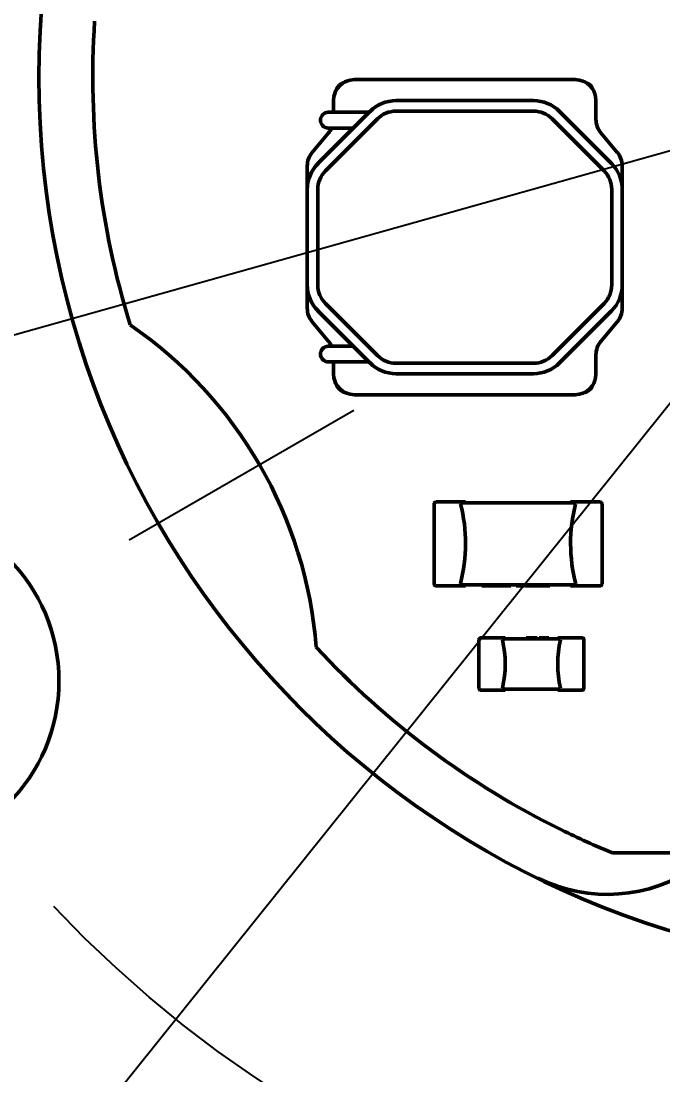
# Model space of a CAD drawing. Header units: millimetres. Extents: x 0 to 420, y 0 to 297.
# Drawn here: x 144.73 to 150.84, y 92.79 to 102.83 of the extents above; entities that cross this region are included whole.
import ezdxf

# ---------------------------------------------------------------- set-up
doc = ezdxf.new("R2010")
doc.units = ezdxf.units.MM
doc.header["$LTSCALE"] = 0.75
doc.linetypes.add('CENTER2', pattern=[28.575, 19.05, -3.175, 3.175, -3.175])
for name, color, linetype, lineweight in [('FD_Dimensions', 7, 'Continuous', 25), ('Smart Centers', 7, 'CENTER2', 25), ('Visible', 7, 'Continuous', 50)]:
    doc.layers.add(name, color=color, linetype=linetype, lineweight=lineweight)
doc.styles.get("Standard").update_dxf_attribs({"font": 'arial.ttf'})
doc.dimstyles.new('Dim-ISO-25', dxfattribs={"dimtxt": 3.5, "dimasz": 3.5, "dimexe": 2.1, "dimexo": 2.1, "dimgap": 1.4, "dimtad": 1, "dimzin": 12, "dimdsep": 46, "dimtxsty": 'Standard', "dimcen": 0, "dimazin": 3, "dimtp": 0.1, "dimtm": 0.1, "dimtfac": 0.714286, "dimtmove": 0, "dimatfit": 3, "dimfxl": 1, "dimtzin": 12, "dimarcsym": 0})

# ---------------------------------------------------------------- blocks, each defined once
blk = doc.blocks.new('*D38')
at = {"layer": 'Defpoints', "color": 0, "transparency": 16777216}
for p in [(164.34729, 115.945447), (142.445703, 88.644889)]:
    blk.add_point(p, dxfattribs=at)
at = {"layer": 'FD_Dimensions', "color": 0, "lineweight": -2, "transparency": 16777216}
for p, q in [((188.180003, 145.653174), (166.537449, 118.675503)), ((142.445703, 88.644889), (164.34729, 115.945447)), ((140.255544, 85.914833), (138.065386, 83.184777))]:
    blk.add_line(p, q, dxfattribs=at)
at = {"layer": 'FD_Dimensions', "color": 0, "transparency": 16777216}
for points in [[(166.08244, 119.04053), (166.992458, 118.310477), (164.34729, 115.945447)], [(139.800535, 86.27986), (140.710554, 85.549807), (142.445703, 88.644889)]]:
    blk.add_solid(points, dxfattribs=at)
at = {"layer": 'FD_Dimensions', "color": 0, "transparency": 16777216, "insert": (181.973347, 143.165958), "char_height": 3.5, "attachment_point": 5, "rotation": 51.2620212}
blk.add_mtext('∅35', dxfattribs=at)
blk = doc.blocks.new('*U28')
at = {"layer": 'Smart Centers', "color": 0, "ltscale": 0.75, "transparency": 16777216}
for p, q in [((-5.499261, -3.175), (-7.639291, -4.410547)), ((-12.279293, -7.089453), (-14.419323, -8.325))]:
    blk.add_line(p, q, dxfattribs=at)
at = {"layer": 'Smart Centers', "color": 0, "linetype": 'Continuous', "ltscale": 0.75, "transparency": 16777216}
blk.add_line((-9.185959, -5.303516), (-10.732626, -6.196484), dxfattribs=at)
at = {"layer": 'Smart Centers', "color": 0, "linetype": 'Continuous', "ltscale": 0.75, "transparency": 16777216, "extrusion": (0, 0, -1)}
blk.add_arc((0, 0), 11.5, 325.549895, 334.450105, dxfattribs=at)
blk = doc.blocks.new('*U29')
at = {"layer": 'Smart Centers', "color": 0, "ltscale": 0.75, "transparency": 16777216, "extrusion": (0, 0, -1)}
blk.add_arc((0, 0), 11.5, 283.3773, 316.6227, dxfattribs=at)
at = {"layer": 'Smart Centers', "color": 0, "ltscale": 0.75, "transparency": 16777216}
blk.add_blockref('*U28', (0, 0), dxfattribs=at)
blk = doc.blocks.new('*D39')
at = {"layer": 'Defpoints', "color": 0, "transparency": 16777216}
for p in [(164.467924, 105.405393), (142.325069, 99.184944)]:
    blk.add_point(p, dxfattribs=at)
at = {"layer": 'FD_Dimensions', "color": 0, "lineweight": -2, "transparency": 16777216}
for p, q in [((203.991631, 116.508533), (167.837489, 106.351983)), ((142.325069, 99.184944), (164.467924, 105.405393)), ((138.955505, 98.238353), (135.58594, 97.291763))]:
    blk.add_line(p, q, dxfattribs=at)
at = {"layer": 'FD_Dimensions', "color": 0, "transparency": 16777216}
for points in [[(167.679724, 106.913577), (167.995254, 105.790389), (164.467924, 105.405393)], [(138.79774, 98.799948), (139.11327, 97.676759), (142.325069, 99.184944)]]:
    blk.add_solid(points, dxfattribs=at)
at = {"layer": 'FD_Dimensions', "color": 0, "transparency": 16777216, "insert": (197.508959, 118.099446), "char_height": 3.5, "attachment_point": 5, "rotation": 15.6912827}
blk.add_mtext('∅23', dxfattribs=at)

msp = doc.modelspace()

# ---------------------------------------------------------------- linework, layer by layer
at = {"layer": 'Visible', "extrusion": (0, 1, 0)}
for p, q in [((147.902, 102.271), (148.602, 102.271)), ((148.602, 102.271), (149.302, 102.271)), ((149.302, 102.271), (150.002, 102.271)), ((147.702, 102.071), (147.702, 101.96)), ((148.297, 102.071), (149.607, 102.071)), ((150.202, 101.928), (150.202, 102.071)), ((147.554, 101.474), (148.049, 101.969)), ((147.852, 101.96), (147.652, 101.96)), ((148.041, 101.96), (147.852, 101.96)), ((149.607, 101.971), (148.297, 101.971)), ((149.854, 101.969), (150.349, 101.474)), ((148.12, 101.898), (147.625, 101.403)), ((150.279, 101.403), (149.784, 101.898)), ((150.202, 101.892), (150.202, 101.928)), ((147.655, 101.764), (147.499, 101.577)), ((147.652, 101.81), (147.852, 101.81)), ((147.891, 101.81), (147.852, 101.81)), ((150.405, 101.577), (150.249, 101.764)), ((147.452, 101.226), (147.452, 101.449)), ((150.452, 101.449), (150.452, 101.226)), ((147.452, 100.316), (147.452, 101.226)), ((147.552, 101.226), (147.552, 100.316)), ((150.352, 100.316), (150.352, 101.226)), ((150.452, 101.226), (150.452, 100.316)), ((147.452, 101.077), (147.452, 101.054)), ((147.452, 101.077), (147.452, 101.077)), ((147.452, 101.054), (147.452, 101)), ((147.452, 100.989), (147.452, 101)), ((147.452, 100.968), (147.452, 100.989)), ((147.452, 100.989), (147.452, 100.989)), ((147.452, 100.968), (147.452, 100.912)), ((147.452, 100.912), (147.452, 100.848)), ((147.452, 100.848), (147.452, 100.823)), ((147.452, 100.848), (147.452, 100.848)), ((147.452, 100.777), (147.452, 100.823)), ((147.452, 100.823), (147.452, 100.823)), ((147.452, 100.777), (147.452, 100.777)), ((147.452, 100.723), (147.452, 100.723)), ((147.452, 100.722), (147.452, 100.723)), ((147.452, 100.722), (147.452, 100.722)), ((147.452, 100.713), (147.452, 100.722)), ((147.452, 100.722), (147.452, 100.722)), ((147.452, 100.722), (147.452, 100.722)), ((147.452, 100.722), (147.452, 100.722)), ((147.452, 100.722), (147.452, 100.722)), ((147.452, 100.687), (147.452, 100.713)), ((147.452, 100.713), (147.452, 100.713)), ((147.452, 100.687), (147.452, 100.687)), ((147.452, 100.674), (147.452, 100.684)), ((147.452, 100.684), (147.452, 100.684)), ((147.452, 100.65), (147.452, 100.674)), ((147.452, 100.65), (147.452, 100.634)), ((147.452, 100.634), (147.452, 100.634)), ((147.452, 100.63), (147.452, 100.63)), ((147.452, 100.63), (147.452, 100.63)), ((147.452, 100.63), (147.452, 100.63)), ((147.452, 100.624), (147.452, 100.63)), ((147.452, 100.63), (147.452, 100.63)), ((147.452, 100.621), (147.452, 100.624)), ((147.452, 100.621), (147.452, 100.621)), ((147.452, 100.587), (147.452, 100.621)), ((147.452, 100.621), (147.452, 100.621)), ((147.452, 100.621), (147.452, 100.621)), ((147.452, 100.586), (147.452, 100.587)), ((147.452, 100.587), (147.452, 100.587)), ((147.452, 100.586), (147.452, 100.586)), ((147.452, 100.584), (147.452, 100.586)), ((147.452, 100.584), (147.452, 100.584)), ((147.452, 100.573), (147.452, 100.584)), ((147.452, 100.554), (147.452, 100.573)), ((147.452, 100.573), (147.452, 100.573)), ((147.452, 100.573), (147.452, 100.573)), ((147.452, 100.573), (147.452, 100.573)), ((147.452, 100.529), (147.452, 100.554)), ((147.452, 100.519), (147.452, 100.529)), ((147.452, 100.516), (147.452, 100.519)), ((147.452, 100.519), (147.452, 100.519)), ((147.452, 100.49), (147.452, 100.516)), ((147.452, 100.516), (147.452, 100.516)), ((147.452, 100.481), (147.452, 100.49)), ((147.452, 100.49), (147.452, 100.49)), ((147.452, 100.456), (147.452, 100.481)), ((147.452, 100.481), (147.452, 100.481)), ((147.452, 100.456), (147.452, 100.456)), ((147.452, 100.447), (147.452, 100.456)), ((147.452, 100.437), (147.452, 100.447)), ((147.452, 100.437), (147.452, 100.437)), ((147.452, 100.408), (147.452, 100.434)), ((147.452, 100.434), (147.452, 100.434)), ((147.452, 100.399), (147.452, 100.408)), ((147.452, 100.408), (147.452, 100.408)), ((147.452, 100.374), (147.452, 100.399)), ((147.452, 100.399), (147.452, 100.399)), ((147.452, 100.374), (147.452, 100.374)), ((147.452, 100.094), (147.452, 100.316)), ((150.452, 100.316), (150.452, 100.094)), ((148.049, 99.574), (147.554, 100.069)), ((147.625, 100.14), (148.12, 99.645)), ((149.784, 99.645), (150.279, 100.14)), ((150.349, 100.069), (149.854, 99.574)), ((147.499, 99.966), (147.655, 99.779)), ((150.249, 99.779), (150.405, 99.966)), ((147.852, 99.733), (147.652, 99.733)), ((147.891, 99.733), (147.852, 99.733)), ((150.202, 99.615), (150.202, 99.651)), ((147.652, 99.583), (147.852, 99.583)), ((147.702, 99.583), (147.702, 99.471)), ((148.041, 99.583), (147.852, 99.583)), ((148.297, 99.571), (149.607, 99.571)), ((150.202, 99.471), (150.202, 99.615)), ((149.607, 99.471), (148.297, 99.471)), ((148.602, 99.271), (147.902, 99.271)), ((149.302, 99.271), (148.602, 99.271)), ((150.002, 99.271), (149.302, 99.271)), ((148.68, 98.25), (148.91, 98.25)), ((148.907, 98.248), (148.908, 98.248)), ((148.908, 98.246), (148.907, 98.247)), ((148.908, 98.246), (148.908, 98.248)), ((148.91, 98.25), (148.96, 98.25)), ((148.96, 98.24), (148.96, 98.25)), ((150.01, 98.25), (149.96, 98.25)), ((149.96, 98.24), (149.96, 98.25)), ((150.01, 98.25), (150.24, 98.25)), ((150.012, 98.248), (150.013, 98.248)), ((150.012, 98.246), (150.012, 98.248)), ((150.013, 98.247), (150.012, 98.246)), ((148.66, 97.47), (148.66, 98.23)), ((148.909, 98.24), (148.906, 98.24)), ((148.91, 98.24), (150.01, 98.24)), ((150.014, 98.24), (150.011, 98.24)), ((150.26, 98.23), (150.26, 97.47)), ((148.912, 97.45), (148.68, 97.45)), ((148.909, 97.453), (148.906, 97.453)), ((148.907, 97.46), (148.908, 97.46)), ((148.908, 97.46), (148.907, 97.459)), ((148.909, 97.466), (148.909, 97.453)), ((150.008, 97.46), (148.912, 97.46)), ((148.96, 97.45), (148.912, 97.45)), ((148.96, 97.46), (148.96, 97.45)), ((149.115, 97.45), (149.115, 97.46)), ((149.136, 97.45), (149.115, 97.45)), ((149.136, 97.45), (149.186, 97.45)), ((149.196, 97.45), (149.186, 97.45)), ((149.196, 97.45), (149.196, 97.46)), ((149.215, 97.45), (149.196, 97.45)), ((149.215, 97.45), (149.267, 97.45)), ((149.267, 97.45), (149.326, 97.45)), ((149.326, 97.45), (149.326, 97.46)), ((149.326, 97.45), (149.349, 97.45)), ((149.349, 97.45), (149.349, 97.46)), ((149.392, 97.45), (149.349, 97.45)), ((149.392, 97.45), (149.392, 97.46)), ((149.442, 97.45), (149.442, 97.46)), ((149.45, 97.45), (149.442, 97.45)), ((149.45, 97.45), (149.45, 97.46)), ((149.474, 97.45), (149.45, 97.45)), ((149.474, 97.45), (149.474, 97.46)), ((149.475, 97.45), (149.474, 97.45)), ((149.475, 97.45), (149.475, 97.46)), ((149.477, 97.45), (149.477, 97.46)), ((149.486, 97.45), (149.477, 97.45)), ((149.508, 97.45), (149.486, 97.45)), ((149.508, 97.45), (149.522, 97.45)), ((149.522, 97.45), (149.522, 97.46)), ((149.528, 97.45), (149.528, 97.46)), ((149.528, 97.45), (149.528, 97.46)), ((149.528, 97.45), (149.528, 97.45)), ((149.532, 97.45), (149.528, 97.45)), ((149.535, 97.45), (149.532, 97.45)), ((149.535, 97.45), (149.535, 97.46)), ((149.566, 97.45), (149.535, 97.45)), ((149.566, 97.45), (149.566, 97.46)), ((149.567, 97.45), (149.566, 97.45)), ((149.567, 97.45), (149.567, 97.46)), ((149.569, 97.45), (149.567, 97.45)), ((149.569, 97.45), (149.569, 97.46)), ((149.579, 97.45), (149.569, 97.45)), ((149.579, 97.45), (149.579, 97.46)), ((149.596, 97.45), (149.579, 97.45)), ((149.619, 97.45), (149.596, 97.45)), ((149.629, 97.45), (149.619, 97.45)), ((149.629, 97.45), (149.629, 97.46)), ((149.632, 97.45), (149.629, 97.45)), ((149.632, 97.45), (149.632, 97.46)), ((149.655, 97.45), (149.632, 97.45)), ((149.655, 97.45), (149.655, 97.46)), ((149.664, 97.45), (149.655, 97.45)), ((149.664, 97.45), (149.664, 97.46)), ((149.687, 97.45), (149.664, 97.45)), ((149.687, 97.45), (149.687, 97.46)), ((149.696, 97.45), (149.687, 97.45)), ((149.705, 97.45), (149.696, 97.45)), ((149.705, 97.45), (149.705, 97.46)), ((149.708, 97.45), (149.708, 97.46)), ((149.732, 97.45), (149.708, 97.45)), ((149.732, 97.45), (149.732, 97.46)), ((149.74, 97.45), (149.732, 97.45)), ((149.74, 97.45), (149.74, 97.46)), ((149.763, 97.45), (149.74, 97.45)), ((149.763, 97.45), (149.763, 97.46)), ((149.96, 97.46), (149.96, 97.45)), ((149.96, 97.45), (150.008, 97.45)), ((150.24, 97.45), (150.008, 97.45)), ((150.011, 97.466), (150.011, 97.453)), ((150.014, 97.453), (150.011, 97.453)), ((150.012, 97.46), (150.013, 97.46)), ((150.013, 97.459), (150.012, 97.46)), ((149.107, 96.957), (149.31, 96.957)), ((149.306, 96.955), (149.308, 96.955)), ((149.308, 96.947), (149.306, 96.947)), ((149.307, 96.952), (149.308, 96.947)), ((149.308, 96.947), (149.308, 96.955)), ((149.337, 96.957), (149.31, 96.957)), ((149.31, 96.947), (149.864, 96.947)), ((149.337, 96.947), (149.337, 96.957)), ((149.536, 96.957), (149.544, 96.957)), ((149.536, 96.957), (149.536, 96.947)), ((149.544, 96.957), (149.547, 96.957)), ((149.544, 96.957), (149.544, 96.947)), ((149.547, 96.957), (149.555, 96.957)), ((149.547, 96.957), (149.547, 96.947)), ((149.555, 96.957), (149.555, 96.947)), ((149.556, 96.957), (149.559, 96.957)), ((149.556, 96.957), (149.556, 96.947)), ((149.559, 96.957), (149.562, 96.957)), ((149.562, 96.957), (149.57, 96.957)), ((149.562, 96.957), (149.562, 96.947)), ((149.57, 96.957), (149.572, 96.957)), ((149.57, 96.957), (149.57, 96.947)), ((149.572, 96.957), (149.58, 96.957)), ((149.572, 96.957), (149.572, 96.947)), ((149.58, 96.957), (149.58, 96.947)), ((149.58, 96.957), (149.581, 96.957)), ((149.581, 96.957), (149.584, 96.957)), ((149.581, 96.957), (149.581, 96.947)), ((149.584, 96.957), (149.592, 96.957)), ((149.592, 96.957), (149.598, 96.957)), ((149.598, 96.957), (149.598, 96.947)), ((149.598, 96.957), (149.601, 96.957)), ((149.601, 96.957), (149.601, 96.947)), ((149.601, 96.957), (149.602, 96.957)), ((149.602, 96.957), (149.602, 96.947)), ((149.602, 96.957), (149.602, 96.957)), ((149.602, 96.957), (149.602, 96.947)), ((149.602, 96.957), (149.613, 96.957)), ((149.613, 96.957), (149.613, 96.947)), ((149.613, 96.957), (149.613, 96.957)), ((149.613, 96.957), (149.615, 96.957)), ((149.615, 96.957), (149.615, 96.947)), ((149.615, 96.957), (149.615, 96.957)), ((149.615, 96.957), (149.615, 96.947)), ((149.617, 96.957), (149.617, 96.947)), ((149.622, 96.957), (149.617, 96.957)), ((149.622, 96.957), (149.629, 96.957)), ((149.629, 96.957), (149.632, 96.957)), ((149.632, 96.957), (149.632, 96.947)), ((149.633, 96.957), (149.633, 96.947)), ((149.633, 96.957), (149.641, 96.957)), ((149.633, 96.957), (149.633, 96.947)), ((149.633, 96.957), (149.633, 96.957)), ((149.641, 96.957), (149.641, 96.947)), ((149.641, 96.957), (149.643, 96.957)), ((149.643, 96.957), (149.643, 96.947)), ((149.674, 96.957), (149.66, 96.957)), ((149.66, 96.957), (149.66, 96.947)), ((149.682, 96.957), (149.674, 96.957)), ((149.674, 96.957), (149.674, 96.947)), ((149.702, 96.957), (149.682, 96.957)), ((149.682, 96.957), (149.682, 96.947)), ((149.719, 96.957), (149.702, 96.957)), ((149.719, 96.957), (149.726, 96.957)), ((149.726, 96.957), (149.729, 96.957)), ((149.726, 96.957), (149.726, 96.947)), ((149.746, 96.957), (149.729, 96.957)), ((149.752, 96.957), (149.746, 96.957)), ((149.752, 96.957), (149.752, 96.947)), ((149.837, 96.957), (149.864, 96.957)), ((149.837, 96.947), (149.837, 96.957)), ((149.864, 96.957), (150.067, 96.957)), ((149.866, 96.955), (149.868, 96.955)), ((149.866, 96.947), (149.866, 96.955)), ((149.866, 96.947), (149.867, 96.952)), ((149.868, 96.947), (149.866, 96.947)), ((149.087, 96.477), (149.087, 96.937)), ((150.087, 96.937), (150.087, 96.477)), ((149.31, 96.457), (149.107, 96.457)), ((149.306, 96.467), (149.308, 96.467)), ((149.308, 96.46), (149.306, 96.46)), ((149.307, 96.463), (149.308, 96.467)), ((149.308, 96.467), (149.308, 96.46)), ((149.864, 96.467), (149.31, 96.467)), ((149.31, 96.457), (149.337, 96.457)), ((149.337, 96.467), (149.337, 96.457)), ((149.837, 96.467), (149.837, 96.457)), ((149.864, 96.457), (149.837, 96.457)), ((150.067, 96.457), (149.864, 96.457)), ((149.866, 96.467), (149.868, 96.467)), ((149.866, 96.467), (149.866, 96.46)), ((149.866, 96.467), (149.867, 96.463)), ((149.868, 96.46), (149.866, 96.46)), ((150.359, 94.908), (151.324, 94.908))]:
    msp.add_line(p, q, dxfattribs=at)
at = {"layer": 'Visible'}
for radius in [41, 23.5, 17.5]:
    msp.add_circle((153.396, 102.295), radius, dxfattribs=at)
at = {"layer": 'Visible', "extrusion": (2e-16, 0, -1)}
for centre, radius in [((-153.396, 102.295), 26), ((-153.396, 102.295), 8.5), ((-143.437, 96.545), 1.65)]:
    msp.add_circle(centre, radius, dxfattribs=at)
for centre, radius, start, end in [((-153.396, 102.295), 7.987, 342.814, 3.8314), ((-148.297, 101.721), 0.35, 45, 90), ((-149.607, 101.721), 0.35, 90, 135), ((-150.402, 101.892), 0.2, 320, 360), ((-147.502, 101.892), 0.2, 204.2241, 220), ((-147.802, 101.226), 0.35, 0, 45), ((-150.102, 101.226), 0.35, 135, 180), ((-147.802, 100.316), 0.35, 315, 0), ((-150.102, 100.316), 0.35, 180, 225), ((-147.502, 99.651), 0.2, 140, 155.7759), ((-150.402, 99.651), 0.2, 0, 40), ((-148.297, 99.821), 0.35, 270, 315), ((-149.607, 99.821), 0.35, 225, 270), ((-148.68, 98.23), 0.02, 0, 90), ((-147.46, 97.853), 1.5, 165.4382, 194.7879), ((-150.24, 97.47), 0.02, 180, 270), ((-149.107, 96.937), 0.02, 0, 90), ((-153.396, 102.295), 7.987, 296.1686, 317.1859), ((-150.837, 96.707), 1, 346.7029, 13.2971), ((-150.067, 96.477), 0.02, 180, 270), ((-150.309, 96.013), 1.5, 174.7714, 296.1686), ((-153.396, 102.295), 7.987, 292.3487, 296.1687)]:
    msp.add_arc(centre, radius, start, end, dxfattribs=at)
at = {"layer": 'Visible'}
for centre, radius, start, end in [((147.902, 102.071), 0.2, 90, 180), ((150.002, 102.071), 0.2, 0, 90), ((147.862, 102.111), 0.15, 102.4195, 167.5805), ((150.042, 102.111), 0.15, 12.4195, 77.5805), ((147.652, 101.885), 0.075, 90, 270), ((148.297, 101.721), 0.25, 90, 135), ((149.607, 101.721), 0.25, 45, 90), ((147.652, 101.449), 0.2, 140, 180), ((150.252, 101.449), 0.2, 0, 40), ((147.802, 101.226), 0.25, 135, 180), ((150.102, 101.226), 0.25, 0, 45), ((147.802, 100.316), 0.25, 180, 225), ((150.102, 100.316), 0.25, 315, 0), ((147.652, 100.094), 0.2, 180, 220), ((150.252, 100.094), 0.2, 320, 0), ((143.437, 96.545), 4.113, 4.4858, 55.5142), ((147.652, 99.658), 0.075, 90, 270), ((148.297, 99.821), 0.25, 225, 270), ((149.607, 99.821), 0.25, 270, 315), ((147.902, 99.471), 0.2, 180, 270), ((150.002, 99.471), 0.2, 270, 0), ((147.862, 99.431), 0.15, 192.4195, 257.5805), ((150.042, 99.431), 0.15, 282.4195, 347.5805), ((150.24, 98.23), 0.02, 0, 90), ((151.46, 97.853), 1.5, 165.4382, 194.7879), ((148.68, 97.47), 0.02, 180, 270), ((150.067, 96.937), 0.02, 0, 90), ((148.337, 96.707), 1, 346.7029, 13.2971), ((149.107, 96.477), 0.02, 180, 270)]:
    msp.add_arc(centre, radius, start, end, dxfattribs=at)
for centre, major_axis, ratio, start_param, end_param in [((148.91, 98.23), (0.0001, 0.02), 0.268911, 0.582817, 1.048078), ((148.91, 98.23), (0.0003, 0.0199), 0.264663, 0.003803, 0.528587), ((148.911, 97.47), (-0.0003, 0.0199), 0.260285, 2.613486, 3.137905), ((149.864, 96.938), (-0.0004, 0.0199), 0.237116, -0.52997, -0.004909), ((149.864, 96.938), (-0.0002, 0.0195), 0.246079, -1.061747, -0.795365), ((149.864, 96.477), (0.0004, 0.0199), 0.237103, 3.146511, 3.671569), ((149.864, 96.477), (0.0001, 0.02), 0.246772, 3.931875, 4.193282)]:
    msp.add_ellipse(centre, major_axis=major_axis, ratio=ratio, start_param=start_param, end_param=end_param, dxfattribs=at)
at = {"layer": 'Visible', "extrusion": (2e-16, 0, -1)}
for centre, major_axis, ratio, start_param, end_param in [((150.01, 98.23), (-0.0003, 0.0199), 0.264633, 0.003794, 0.528502), ((150.01, 98.231), (-0.0002, 0.0197), 0.268993, 0.58708, 1.057483), ((150.008, 97.47), (0.0003, 0.0199), 0.260292, 2.613471, 3.137904), ((149.31, 96.937), (0.0001, 0.0201), 0.247774, -1.047496, -0.786548), ((149.31, 96.937), (0.0004, 0.0199), 0.237041, -0.529761, -0.004895), ((149.31, 96.477), (-0.0002, 0.0195), 0.24589, 3.937331, 4.203988), ((149.31, 96.477), (-0.0004, 0.0199), 0.237102, 3.146497, 3.671518)]:
    msp.add_ellipse(centre, major_axis=major_axis, ratio=ratio, start_param=start_param, end_param=end_param, dxfattribs=at)
at = {"layer": 'Visible'}
for points in [[(147.452, 100.63), (147.452, 100.63), (147.452, 100.63), (147.452, 100.63)], [(148.907, 98.248), (148.907, 98.248), (148.907, 98.247), (148.907, 98.247)], [(150.013, 98.248), (150.013, 98.248), (150.013, 98.247), (150.013, 98.247)], [(148.909, 98.24), (148.91, 98.24), (148.91, 98.24), (148.91, 98.24)], [(150.01, 98.24), (150.01, 98.24), (150.01, 98.24), (150.011, 98.24)], [(148.907, 97.46), (148.907, 97.46), (148.907, 97.46), (148.907, 97.459)], [(148.912, 97.46), (148.911, 97.46), (148.91, 97.463), (148.909, 97.467)], [(150.011, 97.467), (150.01, 97.463), (150.009, 97.46), (150.008, 97.46)], [(150.013, 97.46), (150.013, 97.46), (150.013, 97.46), (150.013, 97.459)], [(149.308, 96.944), (149.309, 96.946), (149.309, 96.947), (149.31, 96.947)], [(149.864, 96.947), (149.864, 96.947), (149.865, 96.946), (149.865, 96.944)], [(149.31, 96.467), (149.309, 96.467), (149.309, 96.468), (149.308, 96.47)], [(149.865, 96.47), (149.865, 96.468), (149.864, 96.467), (149.864, 96.467)]]:
    msp.add_open_spline(points, degree=3, dxfattribs=at)

# ---------------------------------------------------------------- block references
at = {"layer": 'Smart Centers', "ltscale": 0.75}
msp.add_blockref('*U29', (153.396, 102.295), dxfattribs=at)

# ---------------------------------------------------------------- dimensions: what is measured, and where the dimension line sits
at = {"layer": 'FD_Dimensions'}
for p1, p2, override, picture, middle in [((142.446, 88.645), (164.347, 115.945), {"dimlfac": 1}, '*D38', (184.536, 141.11)), ((142.325, 99.185), (164.468, 105.405), {"dimlfac": 1, "dimclrd": 0, "dimclre": 0}, '*D39', (198.397, 114.937))]:
    dim = msp.add_diameter_dim_2p(p1=p1, p2=p2, dimstyle='Dim-ISO-25', override=override, dxfattribs=at)
    dim.commit()
    dim.dimension.update_dxf_attribs({"geometry": picture, "text_midpoint": middle, "dimtype": 163})

doc.saveas('drawing.dxf')
